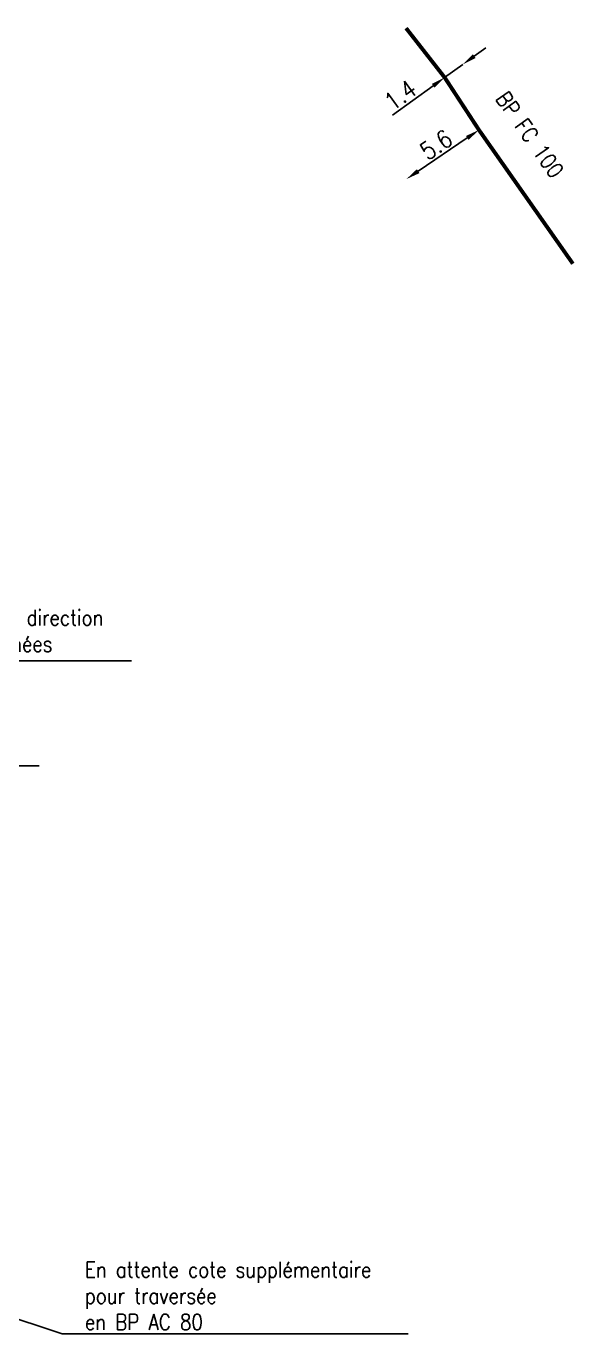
# Model space of a CAD drawing. Header units: millimetres. Extents: x 185000 to 186000, y 127990 to 129010.
# Drawn here: x 185965.2 to 186000.1, y 128916.9 to 129000.1 of the extents above; entities that cross this region are included whole.
import ezdxf
from ezdxf.enums import TextEntityAlignment as Align

# ---------------------------------------------------------------- set-up
doc = ezdxf.new("R2010")
doc.units = ezdxf.units.MM
doc.header["$PDMODE"] = 34
doc.linetypes.add('L_25_FC', pattern=[2000, 1000, 1000])
doc.layers.get('DEFPOINTS').update_dxf_attribs({"linetype": 'CONTINUOUS'})
doc.layers.add('L_150', color=1, linetype='CONTINUOUS')
doc.styles.get("Standard").update_dxf_attribs({"font": 'romans.shx', "width": 0.85})
doc.dimstyles.get("Standard").update_dxf_attribs({"dimtxt": 1.5, "dimasz": 1.2, "dimexe": 0.625, "dimexo": 0.625, "dimgap": 0.25, "dimtad": 1, "dimdec": 1, "dimzin": 0, "dimdsep": 46, "dimtxsty": 'Standard', "dimcen": -0.5, "dimadec": 0, "dimazin": 0, "dimtfac": 1, "dimtdec": 1, "dimtmove": 0, "dimatfit": 3, "dimfxl": 0, "dimtolj": 1, "dimtzin": 0, "dimarcsym": 0})

# ---------------------------------------------------------------- blocks, each defined once
blk = doc.blocks.new('*D1428')
at = {"layer": 'DEFPOINTS', "color": 0, "linetype": 'Continuous', "transparency": 16777216}
for p in [(185994.026, 128993.52), (185989.414, 128990.396), (185989.414, 128990.396)]:
    blk.add_point(p, dxfattribs=at)
at = {"layer": 'L_150', "color": 0, "linetype": 'Continuous', "lineweight": -2, "transparency": 16777216}
blk.add_line((185993.281, 128993.015), (185990.16, 128990.901), dxfattribs=at)
at = {"layer": 'L_150', "color": 0, "linetype": 'Continuous', "transparency": 16777216}
for points in [[(185993.197, 128993.139), (185993.365, 128992.891), (185994.026, 128993.52)], [(185990.075, 128991.025), (185990.244, 128990.777), (185989.414, 128990.396)]]:
    blk.add_solid(points, dxfattribs=at)
at = {"layer": 'L_150', "color": 0, "linetype": 'Continuous', "transparency": 16777216, "insert": (185991.299, 128992.579), "char_height": 1.125, "attachment_point": 5, "rotation": 34.11504}
blk.add_mtext('\\A1;5.6', dxfattribs=at)
blk = doc.blocks.new('*D1429')
at = {"layer": 'DEFPOINTS', "color": 0, "linetype": 'Continuous', "transparency": 16777216}
for p in [(185992.994, 128997.692), (185992.994, 128997.692), (185991.844, 128996.859)]:
    blk.add_point(p, dxfattribs=at)
at = {"layer": 'L_150', "color": 0, "linetype": 'Continuous', "lineweight": -2, "transparency": 16777216}
for p, q in [((185993.724, 128998.22), (185994.453, 128998.747)), ((185992.994, 128997.692), (185991.844, 128996.859)), ((185991.115, 128996.332), (185988.533, 128994.463))]:
    blk.add_line(p, q, dxfattribs=at)
at = {"layer": 'L_150', "color": 0, "linetype": 'Continuous', "transparency": 16777216}
for points in [[(185993.636, 128998.341), (185993.812, 128998.098), (185992.994, 128997.692)], [(185991.027, 128996.453), (185991.203, 128996.21), (185991.844, 128996.859)]]:
    blk.add_solid(points, dxfattribs=at)
at = {"layer": 'L_150', "color": 0, "linetype": 'Continuous', "transparency": 16777216, "insert": (185989.02, 128995.741), "char_height": 1.125, "attachment_point": 5, "rotation": 35.89748}
blk.add_mtext('\\A1;1.4', dxfattribs=at)

msp = doc.modelspace()

# ---------------------------------------------------------------- linework, layer by layer
at = {"layer": 'L_150', "linetype": 'L_25_FC', "ltscale": 0.5, "const_width": 0.25, "flags": 128}
msp.add_lwpolyline([(186000, 128985.011), (185994.026, 128993.52), (185991.844, 128996.859), (185989.388, 129000)], dxfattribs=at)

# ---------------------------------------------------------------- texts
at = {"layer": 'L_150', "linetype": 'Continuous', "width": 0.85}
msp.add_text('BP FC 100', height=1, rotation=305.07112, dxfattribs=at).set_placement((185997.256, 128993.223), align=Align.MIDDLE)
at = {"layer": 'L_150', "linetype": 'Continuous', "char_height": 1, "attachment_point": 4}
for s, insert in [('Changements de direction\\PPositions présumées', (185955.053, 128961.492)), ('En attente cote supplémentaire\\Ppour traversée\\Pen BP AC 80', (185968.963, 128919.35))]:
    msp.add_mtext(s, dxfattribs=dict(at, insert=insert))

# ---------------------------------------------------------------- dimensions: what is measured, and where the dimension line sits
at = {"layer": 'L_150', "linetype": 'Continuous'}
dim = msp.add_linear_dim(base=(185992.994, 128997.692), p1=(185991.844, 128996.859), p2=(185992.994, 128997.692), angle=215.89748, dimstyle='Standard', override={"dimscale": 0.75, "dimatfit": 0}, dxfattribs=at)
dim.commit()
dim.dimension.update_dxf_attribs({"geometry": '*D1429', "text_midpoint": (185989.46, 128995.133), "dimtype": 160})
dim = msp.add_linear_dim(base=(185989.414, 128990.396), p1=(185994.026, 128993.52), p2=(185989.414, 128990.396), angle=34.11504, dimstyle='Standard', override={"dimscale": 0.75, "dimatfit": 0}, dxfattribs=at)
dim.commit()
dim.dimension.update_dxf_attribs({"geometry": '*D1428', "text_midpoint": (185991.299, 128992.579)})

# ---------------------------------------------------------------- leaders
at = {"layer": 'L_150', "linetype": 'Continuous', "annotation_type": 0, "has_hookline": 1, "hookline_direction": 0}
for points, text_width in [([(185941.112, 128960.645), (185954.803, 128959.742)], 16.879), ([(185937.885, 128953.276), (185952.733, 128953.077)], 13.074), ([(185948.63, 128923.177), (185967.513, 128916.934), (185968.713, 128916.934)], 20.562)]:
    msp.add_leader(points, dimstyle='Standard', dxfattribs=dict(at, text_width=text_width))

doc.saveas('drawing.dxf')
